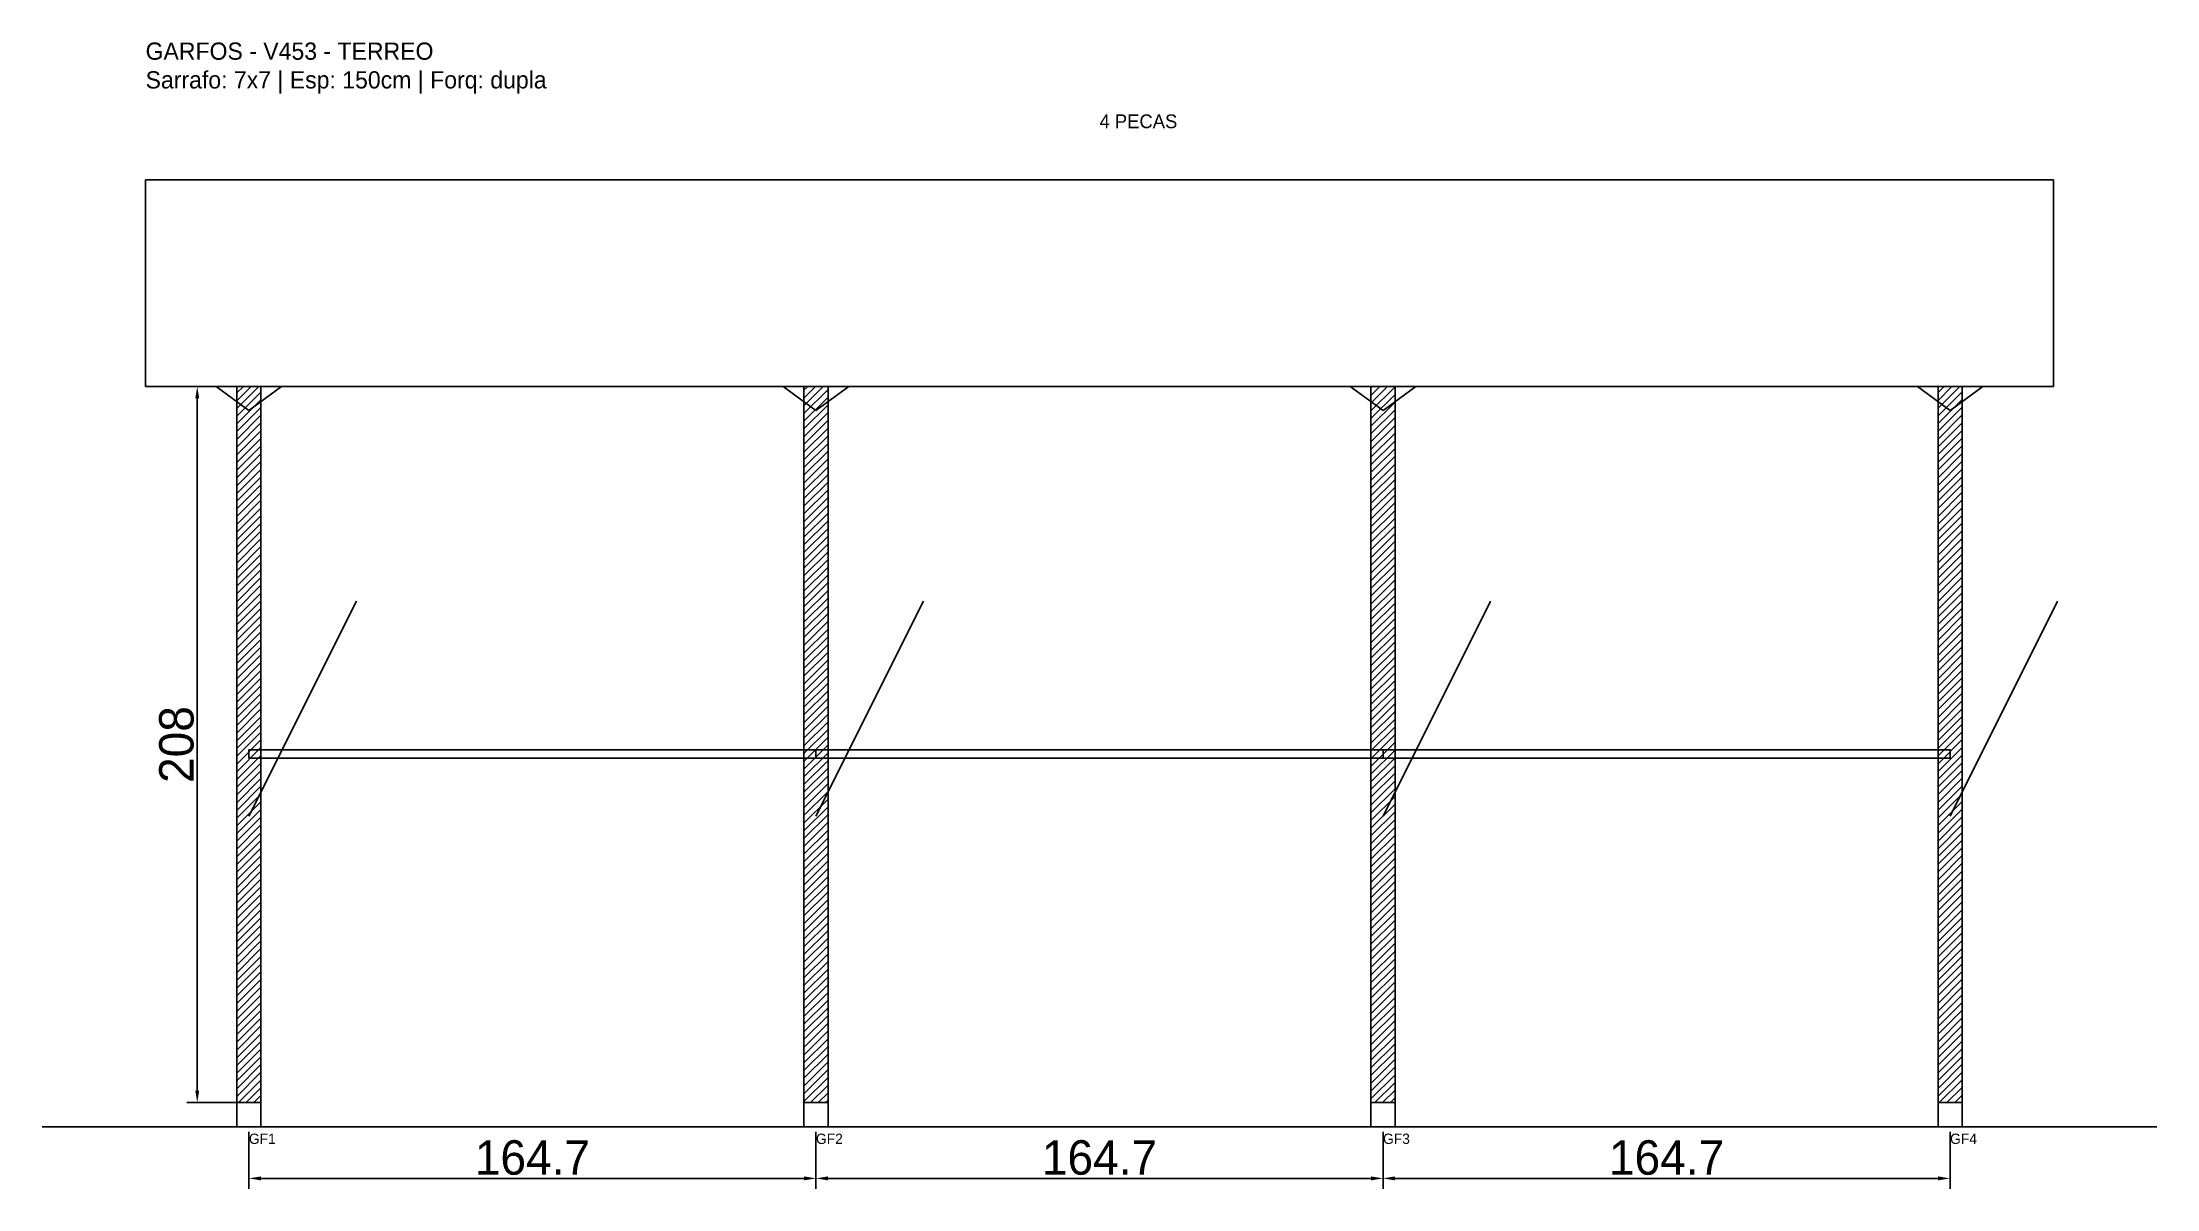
# Model space of a CAD drawing. Header units: metres. Extents: x -30 to 584, y -25 to 308.
import ezdxf

# ---------------------------------------------------------------- set-up
doc = ezdxf.new("R2010")
doc.units = ezdxf.units.M
for name, color, linetype in [('BARRA_ANCORAGEM', 1, 'Continuous'), ('COTA', 241, 'Continuous'), ('GARFOS OK', 3, 'Continuous'), ('NOME DA VIGA', 6, 'Continuous'), ('SARR_7x7', 40, 'Continuous'), ('TIRAS REESCORAMENTO', 252, 'Continuous'), ('VIGAS', 3, 'Continuous')]:
    doc.layers.add(name, color=color, linetype=linetype)
doc.dimstyles.new('EZ DXF', dxfattribs={"dimtxt": 10, "dimasz": 3.5, "dimexe": 3, "dimexo": 1.5, "dimgap": 1, "dimtad": 1, "dimdec": 1, "dimdsep": 46, "dimcen": 2.5, "dimazin": 3, "dimtfac": 1, "dimtmove": 0, "dimatfit": 3})

msp = doc.modelspace()

# ---------------------------------------------------------------- hatches: boundary and pattern name
at = {"layer": 'COTA'}
h = msp.add_hatch(dxfattribs=at)
h.set_pattern_fill('ANSI31', scale=0.5)
h.paths.add_polyline_path([(26.5, 0), (33.5, 0), (33.5, 208), (26.5, 208)])
h = msp.add_hatch(dxfattribs=at)
h.set_pattern_fill('ANSI31', scale=0.5)
h.paths.add_polyline_path([(191.166669, 0), (198.166669, 0), (198.166669, 208), (191.166669, 208)])
h = msp.add_hatch(dxfattribs=at)
h.set_pattern_fill('ANSI31', scale=0.5)
h.paths.add_polyline_path([(355.833338, 0), (362.833338, 0), (362.833338, 208), (355.833338, 208)])
h = msp.add_hatch(dxfattribs=at)
h.set_pattern_fill('ANSI31', scale=0.5)
h.paths.add_polyline_path([(520.500007, 0), (527.500007, 0), (527.500007, 208), (520.500007, 208)])

# ---------------------------------------------------------------- linework, layer by layer
at = {"layer": 'BARRA_ANCORAGEM'}
for p, q in [((30, 83.2), (61.2, 145.6)), ((194.666669, 83.2), (225.866669, 145.6)), ((359.333338, 83.2), (390.533338, 145.6)), ((524.000007, 83.2), (555.200007, 145.6))]:
    msp.add_line(p, q, dxfattribs=at)
at = {"layer": 'GARFOS OK'}
for p, q in [((30, 201), (20.5, 208)), ((20.5, 208), (39.5, 208)), ((30, 201), (39.5, 208)), ((194.666669, 201), (185.166669, 208)), ((185.166669, 208), (204.166669, 208)), ((194.666669, 201), (204.166669, 208)), ((359.333338, 201), (349.833338, 208)), ((349.833338, 208), (368.833338, 208)), ((359.333338, 201), (368.833338, 208)), ((524.000007, 201), (514.500007, 208)), ((514.500007, 208), (533.500007, 208)), ((524.000007, 201), (533.500007, 208))]:
    msp.add_line(p, q, dxfattribs=at)
at = {"layer": 'GARFOS OK', "linetype": 'CONTINUOUS'}
msp.add_line((-30, -7), (584.000007, -7), dxfattribs=at)
at = {"layer": 'GARFOS OK'}
for points in [[(26.5, 0), (33.5, 0), (33.5, 208), (26.5, 208), (26.5, 0)], [(191.166669, 0), (198.166669, 0), (198.166669, 208), (191.166669, 208), (191.166669, 0)], [(355.833338, 0), (362.833338, 0), (362.833338, 208), (355.833338, 208), (355.833338, 0)], [(520.500007, 0), (527.500007, 0), (527.500007, 208), (520.500007, 208), (520.500007, 0)]]:
    msp.add_lwpolyline(points, dxfattribs=at)
at = {"layer": 'SARR_7x7'}
for points in [[(26.5, -7), (33.5, -7), (33.5, 0), (26.5, 0), (26.5, -7)], [(191.166669, -7), (198.166669, -7), (198.166669, 0), (191.166669, 0), (191.166669, -7)], [(355.833338, -7), (362.833338, -7), (362.833338, 0), (355.833338, 0), (355.833338, -7)], [(520.500007, -7), (527.500007, -7), (527.500007, 0), (520.500007, 0), (520.500007, -7)]]:
    msp.add_lwpolyline(points, dxfattribs=at)
at = {"layer": 'TIRAS REESCORAMENTO'}
for points in [[(30, 100), (194.666669, 100), (194.666669, 102.5), (30, 102.5), (30, 100)], [(194.666669, 100), (359.333338, 100), (359.333338, 102.5), (194.666669, 102.5), (194.666669, 100)], [(359.333338, 100), (524.000007, 100), (524.000007, 102.5), (359.333338, 102.5), (359.333338, 100)]]:
    msp.add_lwpolyline(points, dxfattribs=at)
at = {"layer": 'VIGAS'}
msp.add_lwpolyline([(0, 208), (554.000007, 208), (554.000007, 268), (0, 268), (0, 208)], dxfattribs=at)

# ---------------------------------------------------------------- texts
at = {"layer": 'NOME DA VIGA'}
for s, height, p in [('4 PECAS', 4, (277.000003, 283)), ('GF1', 3, (30, -12)), ('GF2', 3, (194.666669, -12)), ('GF3', 3, (359.333338, -12)), ('GF4', 3, (524.000007, -12))]:
    msp.add_text(s, height=height, dxfattribs=at).set_placement(p)
at = {"layer": 'NOME DA VIGA', "insert": (0, 293), "char_height": 5, "attachment_point": 7}
msp.add_mtext('GARFOS - V453 - TERREO\\PSarrafo: 7x7 | Esp: 150cm | Forq: dupla', dxfattribs=at)

# ---------------------------------------------------------------- dimensions: what is measured, and where the dimension line sits
at = {"layer": 'COTA'}
msp.add_linear_dim(base=(15, 0), p1=(30, 0), p2=(30, 208), angle=90, dimstyle='EZ DXF', dxfattribs=at).render()
for base, p1, p2 in [((30, -22), (30, -7), (194.666669, -7)), ((194.666669, -22), (194.666669, -7), (359.333338, -7)), ((359.333338, -22), (359.333338, -7), (524.000007, -7))]:
    msp.add_linear_dim(base=base, p1=p1, p2=p2, dimstyle='EZ DXF', dxfattribs=at).render()

doc.saveas('drawing.dxf')
